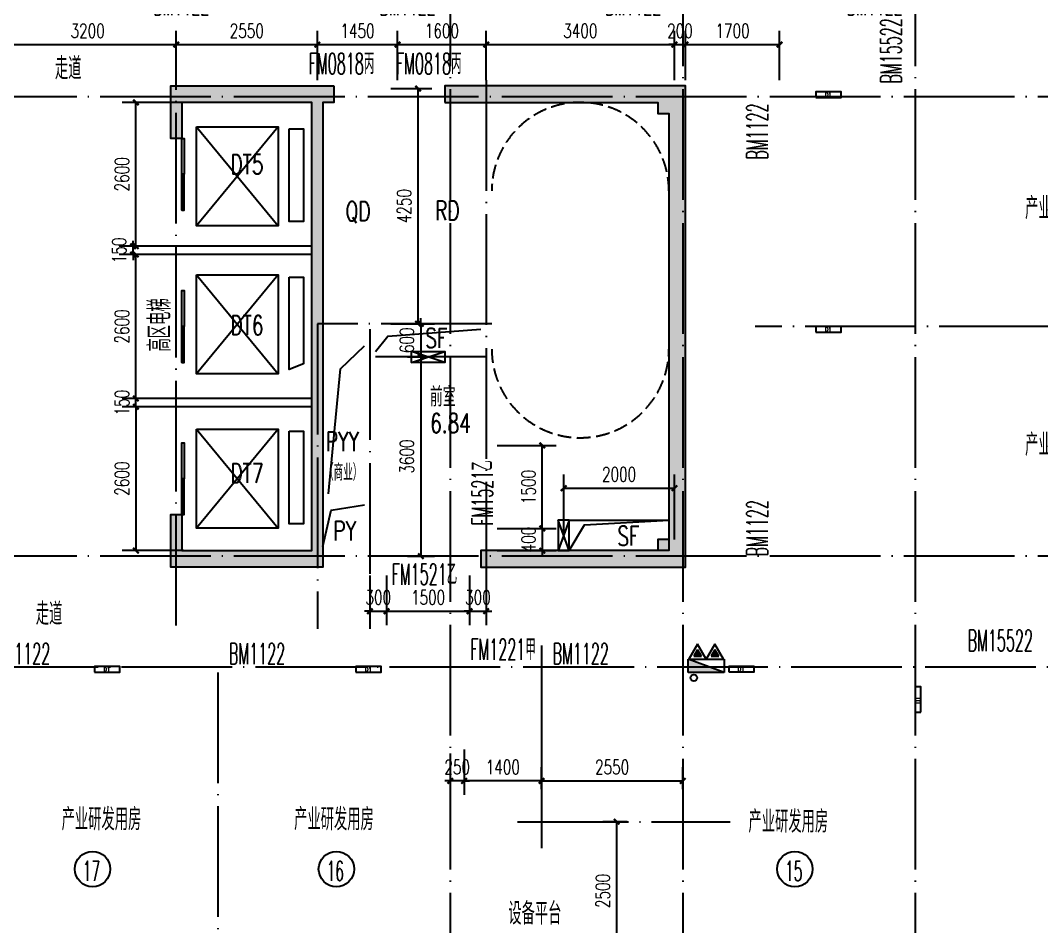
# Model space of a CAD drawing. Extents: x 1980812 to 2578970, y -669191 to 284498.
# Drawn here: x 2020602 to 2039049, y -386031 to -369657 of the extents above; entities that cross this region are included whole.
import ezdxf
from ezdxf.enums import TextEntityAlignment as Align

# ---------------------------------------------------------------- set-up
doc = ezdxf.new("R2010")
doc.units = 0
doc.header["$LTSCALE"] = 1000
doc.header["$MEASUREMENT"] = 0
doc.linetypes.add('DASH', pattern=[0.35, 0.25, -0.1])
doc.linetypes.add('DOTE', pattern=[2.42, 2, -0.2, 0.02, -0.2])
for name, color, linetype in [('0-文字（防火门)', 22, 'Continuous'), ('COLU', 6, 'Continuous'), ('COLU_HATCH', 251, 'Continuous'), ('DIM_SYMB', 3, 'Continuous'), ('dote', 1, 'DOTE'), ('DQ-L', 2, 'Continuous'), ('DQ2', 2, 'Continuous'), ('EQUIP_地漏', 255, 'Continuous'), ('EQUIP_消火栓', 255, 'Continuous'), ('STAIR', 2, 'Continuous'), ('VALVE_喷淋', 255, 'Continuous'), ('VPIPE-消防', 20, 'Continuous'), ('WINDOW', 2, 'Continuous'), ('房号', 231, 'Continuous'), ('房间名称', 7, 'Continuous'), ('看线', 66, 'Continuous'), ('空线', 3, 'Continuous'), ('详细标注', 231, 'Continuous'), ('门窗编号', 56, 'Continuous'), ('门窗编号（回迁图纸）', 56, 'Continuous')]:
    doc.layers.add(name, color=color, linetype=linetype)
doc.styles.add('_TCH_DIM_T3', font='SIMPLEX', dxfattribs={"width": 0.705882, "bigfont": 'GBCBIG'})
doc.styles.add('D8', font='txtw.shx', dxfattribs={"width": 0.7, "bigfont": 'hztxtw.shx'})
doc.styles.add('HZF', font='ROMANS2', dxfattribs={"width": 0.7, "bigfont": 'HZDF2'})
doc.styles.add('HZTXTW', font='txtw.shx', dxfattribs={"width": 0.6, "bigfont": 'hztxtw.shx'})
doc.dimstyles.new('_TCH_ARCH&&100', dxfattribs={"dimtxt": 255, "dimasz": 100, "dimexe": 250, "dimexo": 300, "dimgap": 122.5, "dimtad": 1, "dimdec": 0, "dimzin": 0, "dimdsep": 46, "dimtxsty": '_TCH_DIM_T3', "dimblk": 'ARCHTICK', "dimcen": 0.09, "dimclrt": 7, "dimazin": 2, "dimtfac": 1, "dimtdec": 0, "dimtix": 1, "dimtmove": 2, "dimatfit": 3, "dimfxl": 1, "dimtolj": 1, "dimtzin": 0, "dimarcsym": 0})

# ---------------------------------------------------------------- blocks, each defined once
blk = doc.blocks.new('A$C63E13691')
at = {"layer": 'WINDOW'}
for p, q in [((0, -1950), (0, -650)), ((0, -4700), (0, -3400)), ((0, -7450), (0, -6150))]:
    blk.add_line(p, q, dxfattribs=at)
for points in [[(-41, -1300), (0, -1300), (0, -650), (-41, -650)], [(-41, -1300), (0, -1300), (0, -1950), (-41, -1950)], [(-41, -4050), (0, -4050), (0, -3400), (-41, -3400)], [(-41, -4050), (0, -4050), (0, -4700), (-41, -4700)], [(-41, -6800), (0, -6800), (0, -6150), (-41, -6150)], [(-41, -6800), (0, -6800), (0, -7450), (-41, -7450)]]:
    blk.add_lwpolyline(points, close=True, dxfattribs=at)
blk = doc.blocks.new('_ArchTick')
at = {"color": 0, "linetype": 'ByBlock', "const_width": 0.4}
blk.add_lwpolyline([(-0.5, -0.5), (0.5, 0.5)], dxfattribs=at)
blk = doc.blocks.new('*D1411')
at = {"layer": 'Defpoints', "color": 0, "transparency": 16777216}
for p in [(-625, 6844), (-3825, 5900), (-625, 5900)]:
    blk.add_point(p, dxfattribs=at)
at = {"layer": '详细标注', "color": 0, "lineweight": -2, "transparency": 16777216}
for p, q in [((-3825, 6200), (-3825, 7094)), ((-625, 6200), (-625, 7094)), ((-3825, 6844), (-625, 6844))]:
    blk.add_line(p, q, dxfattribs=at)
at = {"layer": '详细标注', "color": 0, "lineweight": -2, "transparency": 16777216, "xscale": 100, "yscale": 100, "zscale": 100, "rotation": 180}
blk.add_blockref('_ArchTick', (-3825, 6844), dxfattribs=at)
at = {"layer": '详细标注', "color": 0, "lineweight": -2, "transparency": 16777216, "xscale": 100, "yscale": 100, "zscale": 100}
blk.add_blockref('_ArchTick', (-625, 6844), dxfattribs=at)
at = {"layer": '详细标注', "color": 7, "transparency": 16777216, "insert": (-2225, 7094), "char_height": 255, "attachment_point": 5, "style": '_TCH_DIM_T3'}
blk.add_mtext('\\A1;3200', dxfattribs=at)
blk = doc.blocks.new('*D1412')
at = {"layer": 'Defpoints', "color": 0, "transparency": 16777216}
for p in [(1925, 6844), (-625, 5900), (1925, 5900)]:
    blk.add_point(p, dxfattribs=at)
at = {"layer": '详细标注', "color": 0, "lineweight": -2, "transparency": 16777216}
for p, q in [((-625, 6200), (-625, 7094)), ((1925, 6200), (1925, 7094)), ((-625, 6844), (1925, 6844))]:
    blk.add_line(p, q, dxfattribs=at)
at = {"layer": '详细标注', "color": 0, "lineweight": -2, "transparency": 16777216, "xscale": 100, "yscale": 100, "zscale": 100, "rotation": 180}
blk.add_blockref('_ArchTick', (-625, 6844), dxfattribs=at)
at = {"layer": '详细标注', "color": 0, "lineweight": -2, "transparency": 16777216, "xscale": 100, "yscale": 100, "zscale": 100}
blk.add_blockref('_ArchTick', (1925, 6844), dxfattribs=at)
at = {"layer": '详细标注', "color": 7, "transparency": 16777216, "insert": (650, 7094), "char_height": 255, "attachment_point": 5, "style": '_TCH_DIM_T3'}
blk.add_mtext('\\A1;2550', dxfattribs=at)
blk = doc.blocks.new('*D1413')
at = {"layer": 'Defpoints', "color": 0, "transparency": 16777216}
for p in [(3375, 6844), (1925, 5900), (3375, 5900)]:
    blk.add_point(p, dxfattribs=at)
at = {"layer": '详细标注', "color": 0, "lineweight": -2, "transparency": 16777216}
for p, q in [((1925, 6200), (1925, 7094)), ((3375, 6200), (3375, 7094)), ((1925, 6844), (3375, 6844))]:
    blk.add_line(p, q, dxfattribs=at)
at = {"layer": '详细标注', "color": 0, "lineweight": -2, "transparency": 16777216, "xscale": 100, "yscale": 100, "zscale": 100, "rotation": 180}
blk.add_blockref('_ArchTick', (1925, 6844), dxfattribs=at)
at = {"layer": '详细标注', "color": 0, "lineweight": -2, "transparency": 16777216, "xscale": 100, "yscale": 100, "zscale": 100}
blk.add_blockref('_ArchTick', (3375, 6844), dxfattribs=at)
at = {"layer": '详细标注', "color": 7, "transparency": 16777216, "insert": (2650, 7094), "char_height": 255, "attachment_point": 5, "style": '_TCH_DIM_T3'}
blk.add_mtext('\\A1;1450', dxfattribs=at)
blk = doc.blocks.new('*D1414')
at = {"layer": 'Defpoints', "color": 0, "transparency": 16777216}
for p in [(4975, 6844), (3375, 5900), (4975, 5900)]:
    blk.add_point(p, dxfattribs=at)
at = {"layer": '详细标注', "color": 0, "lineweight": -2, "transparency": 16777216}
for p, q in [((3375, 6200), (3375, 7094)), ((4975, 6200), (4975, 7094)), ((3375, 6844), (4975, 6844))]:
    blk.add_line(p, q, dxfattribs=at)
at = {"layer": '详细标注', "color": 0, "lineweight": -2, "transparency": 16777216, "xscale": 100, "yscale": 100, "zscale": 100, "rotation": 180}
blk.add_blockref('_ArchTick', (3375, 6844), dxfattribs=at)
at = {"layer": '详细标注', "color": 0, "lineweight": -2, "transparency": 16777216, "xscale": 100, "yscale": 100, "zscale": 100}
blk.add_blockref('_ArchTick', (4975, 6844), dxfattribs=at)
at = {"layer": '详细标注', "color": 7, "transparency": 16777216, "insert": (4175, 7094), "char_height": 255, "attachment_point": 5, "style": '_TCH_DIM_T3'}
blk.add_mtext('\\A1;1600', dxfattribs=at)
blk = doc.blocks.new('*D1415')
at = {"layer": 'Defpoints', "color": 0, "transparency": 16777216}
for p in [(8375, 6844), (4975, 5900), (8375, 5900)]:
    blk.add_point(p, dxfattribs=at)
at = {"layer": '详细标注', "color": 0, "lineweight": -2, "transparency": 16777216}
for p, q in [((4975, 6200), (4975, 7094)), ((8375, 6200), (8375, 7094)), ((4975, 6844), (8375, 6844))]:
    blk.add_line(p, q, dxfattribs=at)
at = {"layer": '详细标注', "color": 0, "lineweight": -2, "transparency": 16777216, "xscale": 100, "yscale": 100, "zscale": 100, "rotation": 180}
blk.add_blockref('_ArchTick', (4975, 6844), dxfattribs=at)
at = {"layer": '详细标注', "color": 0, "lineweight": -2, "transparency": 16777216, "xscale": 100, "yscale": 100, "zscale": 100}
blk.add_blockref('_ArchTick', (8375, 6844), dxfattribs=at)
at = {"layer": '详细标注', "color": 7, "transparency": 16777216, "insert": (6675, 7094), "char_height": 255, "attachment_point": 5, "style": '_TCH_DIM_T3'}
blk.add_mtext('\\A1;3400', dxfattribs=at)
blk = doc.blocks.new('*D1416')
at = {"layer": 'Defpoints', "color": 0, "transparency": 16777216}
for p in [(8575, 6844), (8375, 5900), (8575, 5900)]:
    blk.add_point(p, dxfattribs=at)
at = {"layer": '详细标注', "color": 0, "lineweight": -2, "transparency": 16777216}
for p, q in [((8375, 6200), (8375, 7094)), ((8575, 6200), (8575, 7094)), ((8375, 6844), (8275, 6844)), ((8375, 6844), (8575, 6844)), ((8575, 6844), (8675, 6844))]:
    blk.add_line(p, q, dxfattribs=at)
at = {"layer": '详细标注', "color": 0, "lineweight": -2, "transparency": 16777216, "xscale": 100, "yscale": 100, "zscale": 100}
blk.add_blockref('_ArchTick', (8375, 6844), dxfattribs=at)
at = {"layer": '详细标注', "color": 0, "lineweight": -2, "transparency": 16777216, "xscale": 100, "yscale": 100, "zscale": 100, "rotation": 180}
blk.add_blockref('_ArchTick', (8575, 6844), dxfattribs=at)
at = {"layer": '详细标注', "color": 7, "transparency": 16777216, "insert": (8475, 7094), "char_height": 255, "attachment_point": 5, "style": '_TCH_DIM_T3'}
blk.add_mtext('\\A1;200', dxfattribs=at)
blk = doc.blocks.new('*D1417')
at = {"layer": 'Defpoints', "color": 0, "transparency": 16777216}
for p in [(10275, 6844), (8575, 5900), (10275, 5900)]:
    blk.add_point(p, dxfattribs=at)
at = {"layer": '详细标注', "color": 0, "lineweight": -2, "transparency": 16777216}
for p, q in [((8575, 6200), (8575, 7094)), ((10275, 6200), (10275, 7094)), ((8575, 6844), (10275, 6844))]:
    blk.add_line(p, q, dxfattribs=at)
at = {"layer": '详细标注', "color": 0, "lineweight": -2, "transparency": 16777216, "xscale": 100, "yscale": 100, "zscale": 100, "rotation": 180}
blk.add_blockref('_ArchTick', (8575, 6844), dxfattribs=at)
at = {"layer": '详细标注', "color": 0, "lineweight": -2, "transparency": 16777216, "xscale": 100, "yscale": 100, "zscale": 100}
blk.add_blockref('_ArchTick', (10275, 6844), dxfattribs=at)
at = {"layer": '详细标注', "color": 7, "transparency": 16777216, "insert": (9425, 7094), "char_height": 255, "attachment_point": 5, "style": '_TCH_DIM_T3'}
blk.add_mtext('\\A1;1700', dxfattribs=at)
blk = doc.blocks.new('*D1421')
at = {"layer": 'Defpoints', "color": 0, "transparency": 16777216}
for p in [(2954, 6050), (3744, 6050), (2954, 1800)]:
    blk.add_point(p, dxfattribs=at)
at = {"layer": '详细标注', "color": 0, "lineweight": -2, "transparency": 16777216}
for p, q in [((3254, 6050), (3994, 6050)), ((3744, 1800), (3744, 6050)), ((3254, 1800), (3994, 1800))]:
    blk.add_line(p, q, dxfattribs=at)
at = {"layer": '详细标注', "color": 0, "lineweight": -2, "transparency": 16777216, "xscale": 100, "yscale": 100, "zscale": 100}
for p, rotation in [((3744, 6050), 90), ((3744, 1800), 270)]:
    blk.add_blockref('_ArchTick', p, dxfattribs=dict(at, rotation=rotation))
at = {"layer": '详细标注', "color": 7, "transparency": 16777216, "insert": (3494, 3925), "char_height": 255, "attachment_point": 5, "rotation": 90, "style": '_TCH_DIM_T3'}
blk.add_mtext('\\A1;4250', dxfattribs=at)
blk = doc.blocks.new('*D1422')
at = {"layer": 'Defpoints', "color": 0, "transparency": 16777216}
for p in [(3254, 1800), (3254, 1200), (3793, 1200)]:
    blk.add_point(p, dxfattribs=at)
at = {"layer": '详细标注', "color": 0, "lineweight": -2, "transparency": 16777216}
for p, q in [((3793, 1800), (3793, 1900)), ((3554, 1800), (4043, 1800)), ((3793, 1800), (3793, 1200)), ((3554, 1200), (4043, 1200)), ((3793, 1200), (3793, 1100))]:
    blk.add_line(p, q, dxfattribs=at)
at = {"layer": '详细标注', "color": 0, "lineweight": -2, "transparency": 16777216, "xscale": 100, "yscale": 100, "zscale": 100}
for p, rotation in [((3793, 1800), 270), ((3793, 1200), 90)]:
    blk.add_blockref('_ArchTick', p, dxfattribs=dict(at, rotation=rotation))
at = {"layer": '详细标注', "color": 7, "transparency": 16777216, "insert": (3543, 1500), "char_height": 255, "attachment_point": 5, "rotation": 90, "style": '_TCH_DIM_T3'}
blk.add_mtext('\\A1;600', dxfattribs=at)
blk = doc.blocks.new('*D1423')
at = {"layer": 'Defpoints', "color": 0, "transparency": 16777216}
for p in [(3254, 1200), (3254, -2400), (3793, -2400)]:
    blk.add_point(p, dxfattribs=at)
at = {"layer": '详细标注', "color": 0, "lineweight": -2, "transparency": 16777216}
for p, q in [((3554, 1200), (4043, 1200)), ((3793, 1200), (3793, -2400)), ((3554, -2400), (4043, -2400))]:
    blk.add_line(p, q, dxfattribs=at)
at = {"layer": '详细标注', "color": 0, "lineweight": -2, "transparency": 16777216, "xscale": 100, "yscale": 100, "zscale": 100}
for p, rotation in [((3793, 1200), 90), ((3793, -2400), 270)]:
    blk.add_blockref('_ArchTick', p, dxfattribs=dict(at, rotation=rotation))
at = {"layer": '详细标注', "color": 7, "transparency": 16777216, "insert": (3543, -600), "char_height": 255, "attachment_point": 5, "rotation": 90, "style": '_TCH_DIM_T3'}
blk.add_mtext('\\A1;3600', dxfattribs=at)
blk = doc.blocks.new('*D1424')
at = {"layer": 'Defpoints', "color": 0, "transparency": 16777216}
for p in [(-191, 300), (-1354, -2300), (-191, -2300)]:
    blk.add_point(p, dxfattribs=at)
at = {"layer": '详细标注', "color": 0, "lineweight": -2, "transparency": 16777216}
for p, q in [((-491, 300), (-1604, 300)), ((-1354, 300), (-1354, -2300)), ((-491, -2300), (-1604, -2300))]:
    blk.add_line(p, q, dxfattribs=at)
at = {"layer": '详细标注', "color": 0, "lineweight": -2, "transparency": 16777216, "xscale": 100, "yscale": 100, "zscale": 100}
for p, rotation in [((-1354, 300), 90), ((-1354, -2300), 270)]:
    blk.add_blockref('_ArchTick', p, dxfattribs=dict(at, rotation=rotation))
at = {"layer": '详细标注', "color": 7, "transparency": 16777216, "insert": (-1604, -1000), "char_height": 255, "attachment_point": 5, "rotation": 90, "style": '_TCH_DIM_T3'}
blk.add_mtext('\\A1;2600', dxfattribs=at)
blk = doc.blocks.new('*D1425')
at = {"layer": 'Defpoints', "color": 0, "transparency": 16777216}
for p in [(-1354, 450), (-191, 450), (-191, 300)]:
    blk.add_point(p, dxfattribs=at)
at = {"layer": '详细标注', "color": 0, "lineweight": -2, "transparency": 16777216}
for p, q in [((-491, 450), (-1604, 450)), ((-1354, 450), (-1354, 550)), ((-1354, 300), (-1354, 450)), ((-491, 300), (-1604, 300)), ((-1354, 300), (-1354, 200))]:
    blk.add_line(p, q, dxfattribs=at)
at = {"layer": '详细标注', "color": 0, "lineweight": -2, "transparency": 16777216, "xscale": 100, "yscale": 100, "zscale": 100}
for p, rotation in [((-1354, 450), 270), ((-1354, 300), 90)]:
    blk.add_blockref('_ArchTick', p, dxfattribs=dict(at, rotation=rotation))
at = {"layer": '详细标注', "color": 7, "transparency": 16777216, "insert": (-1604, 375), "char_height": 255, "attachment_point": 5, "rotation": 90, "style": '_TCH_DIM_T3'}
blk.add_mtext('\\A1;150', dxfattribs=at)
blk = doc.blocks.new('*D1426')
at = {"layer": 'Defpoints', "color": 0, "transparency": 16777216}
for p in [(-1354, 3050), (-191, 3050), (-191, 450)]:
    blk.add_point(p, dxfattribs=at)
at = {"layer": '详细标注', "color": 0, "lineweight": -2, "transparency": 16777216}
for p, q in [((-491, 3050), (-1604, 3050)), ((-1354, 450), (-1354, 3050)), ((-491, 450), (-1604, 450))]:
    blk.add_line(p, q, dxfattribs=at)
at = {"layer": '详细标注', "color": 0, "lineweight": -2, "transparency": 16777216, "xscale": 100, "yscale": 100, "zscale": 100}
for p, rotation in [((-1354, 3050), 90), ((-1354, 450), 270)]:
    blk.add_blockref('_ArchTick', p, dxfattribs=dict(at, rotation=rotation))
at = {"layer": '详细标注', "color": 7, "transparency": 16777216, "insert": (-1604, 1750), "char_height": 255, "attachment_point": 5, "rotation": 90, "style": '_TCH_DIM_T3'}
blk.add_mtext('\\A1;2600', dxfattribs=at)
blk = doc.blocks.new('*D1427')
at = {"layer": 'Defpoints', "color": 0, "transparency": 16777216}
for p in [(-1404, 3200), (-191, 3200), (-191, 3050)]:
    blk.add_point(p, dxfattribs=at)
at = {"layer": '详细标注', "color": 0, "lineweight": -2, "transparency": 16777216}
for p, q in [((-491, 3200), (-1654, 3200)), ((-1404, 3200), (-1404, 3300)), ((-1404, 3050), (-1404, 3200)), ((-491, 3050), (-1654, 3050)), ((-1404, 3050), (-1404, 2950))]:
    blk.add_line(p, q, dxfattribs=at)
at = {"layer": '详细标注', "color": 0, "lineweight": -2, "transparency": 16777216, "xscale": 100, "yscale": 100, "zscale": 100}
for p, rotation in [((-1404, 3200), 270), ((-1404, 3050), 90)]:
    blk.add_blockref('_ArchTick', p, dxfattribs=dict(at, rotation=rotation))
at = {"layer": '详细标注', "color": 7, "transparency": 16777216, "insert": (-1654, 3125), "char_height": 255, "attachment_point": 5, "rotation": 90, "style": '_TCH_DIM_T3'}
blk.add_mtext('\\A1;150', dxfattribs=at)
blk = doc.blocks.new('*D1428')
at = {"layer": 'Defpoints', "color": 0, "transparency": 16777216}
for p in [(-1354, 5800), (-191, 5800), (-191, 3200)]:
    blk.add_point(p, dxfattribs=at)
at = {"layer": '详细标注', "color": 0, "lineweight": -2, "transparency": 16777216}
for p, q in [((-491, 5800), (-1604, 5800)), ((-1354, 3200), (-1354, 5800)), ((-491, 3200), (-1604, 3200))]:
    blk.add_line(p, q, dxfattribs=at)
at = {"layer": '详细标注', "color": 0, "lineweight": -2, "transparency": 16777216, "xscale": 100, "yscale": 100, "zscale": 100}
for p, rotation in [((-1354, 5800), 90), ((-1354, 3200), 270)]:
    blk.add_blockref('_ArchTick', p, dxfattribs=dict(at, rotation=rotation))
at = {"layer": '详细标注', "color": 7, "transparency": 16777216, "insert": (-1604, 4500), "char_height": 255, "attachment_point": 5, "rotation": 90, "style": '_TCH_DIM_T3'}
blk.add_mtext('\\A1;2600', dxfattribs=at)
blk = doc.blocks.new('*D1429')
at = {"layer": 'Defpoints', "color": 0, "transparency": 16777216}
for p in [(4875, -400), (5988, -400), (4875, -1900)]:
    blk.add_point(p, dxfattribs=at)
at = {"layer": '详细标注', "color": 0, "lineweight": -2, "transparency": 16777216}
for p, q in [((5175, -400), (6238, -400)), ((5988, -1900), (5988, -400)), ((5175, -1900), (6238, -1900))]:
    blk.add_line(p, q, dxfattribs=at)
at = {"layer": '详细标注', "color": 0, "lineweight": -2, "transparency": 16777216, "xscale": 100, "yscale": 100, "zscale": 100}
for p, rotation in [((5988, -400), 90), ((5988, -1900), 270)]:
    blk.add_blockref('_ArchTick', p, dxfattribs=dict(at, rotation=rotation))
at = {"layer": '详细标注', "color": 7, "transparency": 16777216, "insert": (5738, -1150), "char_height": 255, "attachment_point": 5, "rotation": 90, "style": '_TCH_DIM_T3'}
blk.add_mtext('\\A1;1500', dxfattribs=at)
blk = doc.blocks.new('*D1430')
at = {"layer": 'Defpoints', "color": 0, "transparency": 16777216}
for p in [(4875, -1900), (4875, -2300), (5988, -2300)]:
    blk.add_point(p, dxfattribs=at)
at = {"layer": '详细标注', "color": 0, "lineweight": -2, "transparency": 16777216}
for p, q in [((5988, -1900), (5988, -1800)), ((5175, -1900), (6238, -1900)), ((5988, -1900), (5988, -2300)), ((5175, -2300), (6238, -2300)), ((5988, -2300), (5988, -2400))]:
    blk.add_line(p, q, dxfattribs=at)
at = {"layer": '详细标注', "color": 0, "lineweight": -2, "transparency": 16777216, "xscale": 100, "yscale": 100, "zscale": 100}
for p, rotation in [((5988, -1900), 270), ((5988, -2300), 90)]:
    blk.add_blockref('_ArchTick', p, dxfattribs=dict(at, rotation=rotation))
at = {"layer": '详细标注', "color": 7, "transparency": 16777216, "insert": (5738, -2100), "char_height": 255, "attachment_point": 5, "rotation": 90, "style": '_TCH_DIM_T3'}
blk.add_mtext('\\A1;400', dxfattribs=at)
blk = doc.blocks.new('*D1431')
at = {"layer": 'Defpoints', "color": 0, "transparency": 16777216}
for p in [(2875, -2450), (3175, -2450), (3175, -3395)]:
    blk.add_point(p, dxfattribs=at)
at = {"layer": '详细标注', "color": 0, "lineweight": -2, "transparency": 16777216}
for p, q in [((2875, -2750), (2875, -3645)), ((3175, -2750), (3175, -3645)), ((2875, -3395), (2775, -3395)), ((2875, -3395), (3175, -3395)), ((3175, -3395), (3275, -3395))]:
    blk.add_line(p, q, dxfattribs=at)
at = {"layer": '详细标注', "color": 0, "lineweight": -2, "transparency": 16777216, "xscale": 100, "yscale": 100, "zscale": 100}
blk.add_blockref('_ArchTick', (2875, -3395), dxfattribs=at)
at = {"layer": '详细标注', "color": 0, "lineweight": -2, "transparency": 16777216, "xscale": 100, "yscale": 100, "zscale": 100, "rotation": 180}
blk.add_blockref('_ArchTick', (3175, -3395), dxfattribs=at)
at = {"layer": '详细标注', "color": 7, "transparency": 16777216, "insert": (3025, -3145), "char_height": 255, "attachment_point": 5, "style": '_TCH_DIM_T3'}
blk.add_mtext('\\A1;300', dxfattribs=at)
blk = doc.blocks.new('*D1432')
at = {"layer": 'Defpoints', "color": 0, "transparency": 16777216}
for p in [(3175, -2450), (4675, -2450), (4675, -3395)]:
    blk.add_point(p, dxfattribs=at)
at = {"layer": '详细标注', "color": 0, "lineweight": -2, "transparency": 16777216}
for p, q in [((3175, -2750), (3175, -3645)), ((4675, -2750), (4675, -3645)), ((3175, -3395), (4675, -3395))]:
    blk.add_line(p, q, dxfattribs=at)
at = {"layer": '详细标注', "color": 0, "lineweight": -2, "transparency": 16777216, "xscale": 100, "yscale": 100, "zscale": 100, "rotation": 180}
blk.add_blockref('_ArchTick', (3175, -3395), dxfattribs=at)
at = {"layer": '详细标注', "color": 0, "lineweight": -2, "transparency": 16777216, "xscale": 100, "yscale": 100, "zscale": 100}
blk.add_blockref('_ArchTick', (4675, -3395), dxfattribs=at)
at = {"layer": '详细标注', "color": 7, "transparency": 16777216, "insert": (3925, -3145), "char_height": 255, "attachment_point": 5, "style": '_TCH_DIM_T3'}
blk.add_mtext('\\A1;1500', dxfattribs=at)
blk = doc.blocks.new('*D1433')
at = {"layer": 'Defpoints', "color": 0, "transparency": 16777216}
for p in [(4675, -2450), (4975, -2450), (4975, -3395)]:
    blk.add_point(p, dxfattribs=at)
at = {"layer": '详细标注', "color": 0, "lineweight": -2, "transparency": 16777216}
for p, q in [((4675, -2750), (4675, -3645)), ((4975, -2750), (4975, -3645)), ((4675, -3395), (4575, -3395)), ((4675, -3395), (4975, -3395)), ((4975, -3395), (5075, -3395))]:
    blk.add_line(p, q, dxfattribs=at)
at = {"layer": '详细标注', "color": 0, "lineweight": -2, "transparency": 16777216, "xscale": 100, "yscale": 100, "zscale": 100}
blk.add_blockref('_ArchTick', (4675, -3395), dxfattribs=at)
at = {"layer": '详细标注', "color": 0, "lineweight": -2, "transparency": 16777216, "xscale": 100, "yscale": 100, "zscale": 100, "rotation": 180}
blk.add_blockref('_ArchTick', (4975, -3395), dxfattribs=at)
at = {"layer": '详细标注', "color": 7, "transparency": 16777216, "insert": (4825, -3145), "char_height": 255, "attachment_point": 5, "style": '_TCH_DIM_T3'}
blk.add_mtext('\\A1;300', dxfattribs=at)
blk = doc.blocks.new('*D1434')
at = {"layer": 'Defpoints', "color": 0, "transparency": 16777216}
for p in [(8375, -1172), (6375, -2400), (8375, -2400)]:
    blk.add_point(p, dxfattribs=at)
at = {"layer": '详细标注', "color": 0, "lineweight": -2, "transparency": 16777216}
for p, q in [((6375, -2100), (6375, -922)), ((8375, -2100), (8375, -922)), ((6375, -1172), (8375, -1172))]:
    blk.add_line(p, q, dxfattribs=at)
at = {"layer": '详细标注', "color": 0, "lineweight": -2, "transparency": 16777216, "xscale": 100, "yscale": 100, "zscale": 100, "rotation": 180}
blk.add_blockref('_ArchTick', (6375, -1172), dxfattribs=at)
at = {"layer": '详细标注', "color": 0, "lineweight": -2, "transparency": 16777216, "xscale": 100, "yscale": 100, "zscale": 100}
blk.add_blockref('_ArchTick', (8375, -1172), dxfattribs=at)
at = {"layer": '详细标注', "color": 7, "transparency": 16777216, "insert": (7375, -922), "char_height": 255, "attachment_point": 5, "style": '_TCH_DIM_T3'}
blk.add_mtext('\\A1;2000', dxfattribs=at)
blk = doc.blocks.new('*D1670')
at = {"layer": 'Defpoints', "color": 0, "transparency": 16777216}
for p in [(34707, -20800), (35198, -20800), (35198, -23300)]:
    blk.add_point(p, dxfattribs=at)
at = {"layer": '详细标注', "color": 0, "lineweight": -2, "transparency": 16777216}
for p, q in [((34898, -20800), (34457, -20800)), ((34707, -23300), (34707, -20800)), ((34898, -23300), (34457, -23300))]:
    blk.add_line(p, q, dxfattribs=at)
at = {"layer": '详细标注', "color": 0, "lineweight": -2, "transparency": 16777216, "xscale": 100, "yscale": 100, "zscale": 100}
for p, rotation in [((34707, -20800), 90), ((34707, -23300), 270)]:
    blk.add_blockref('_ArchTick', p, dxfattribs=dict(at, rotation=rotation))
at = {"layer": '详细标注', "color": 7, "transparency": 16777216, "insert": (34457, -22050), "char_height": 255, "attachment_point": 5, "rotation": 90, "style": '_TCH_DIM_T3'}
blk.add_mtext('\\A1;2500', dxfattribs=at)
blk = doc.blocks.new('*D1684')
at = {"layer": 'Defpoints', "color": 0, "transparency": 16777216}
for p in [(31950, -19195), (33350, -19195), (31950, -20061)]:
    blk.add_point(p, dxfattribs=at)
at = {"layer": '详细标注', "color": 0, "lineweight": -2, "transparency": 16777216}
for p, q in [((31950, -19495), (31950, -20311)), ((33350, -19495), (33350, -20311)), ((33350, -20061), (31950, -20061))]:
    blk.add_line(p, q, dxfattribs=at)
at = {"layer": '详细标注', "color": 0, "lineweight": -2, "transparency": 16777216, "xscale": 100, "yscale": 100, "zscale": 100}
for p, rotation in [((31950, -20061), 180.0000000058983), ((33350, -20061), 5.898241894897182e-09)]:
    blk.add_blockref('_ArchTick', p, dxfattribs=dict(at, rotation=rotation))
at = {"layer": '详细标注', "color": 7, "transparency": 16777216, "insert": (32650, -19811), "char_height": 255, "attachment_point": 5, "rotation": 0, "style": '_TCH_DIM_T3'}
blk.add_mtext('\\A1;1400', dxfattribs=at)
blk = doc.blocks.new('*D1685')
at = {"layer": 'Defpoints', "color": 0, "transparency": 16777216}
for p in [(31700, -19265), (31950, -19265), (31700, -20061)]:
    blk.add_point(p, dxfattribs=at)
at = {"layer": '详细标注', "color": 0, "lineweight": -2, "transparency": 16777216}
for p, q in [((31700, -19565), (31700, -20311)), ((31950, -19565), (31950, -20311)), ((31700, -20061), (31600, -20061)), ((31950, -20061), (31700, -20061)), ((31950, -20061), (32050, -20061))]:
    blk.add_line(p, q, dxfattribs=at)
at = {"layer": '详细标注', "color": 0, "lineweight": -2, "transparency": 16777216, "xscale": 100, "yscale": 100, "zscale": 100}
for p, rotation in [((31700, -20061), 4.909198873057664e-09), ((31950, -20061), 180.0000000049092)]:
    blk.add_blockref('_ArchTick', p, dxfattribs=dict(at, rotation=rotation))
at = {"layer": '详细标注', "color": 7, "transparency": 16777216, "insert": (31825, -19811), "char_height": 255, "attachment_point": 5, "rotation": 0, "style": '_TCH_DIM_T3'}
blk.add_mtext('\\A1;250', dxfattribs=at)
blk = doc.blocks.new('*D1686')
at = {"layer": 'Defpoints', "color": 0, "transparency": 16777216}
for p in [(35900, -20061), (33350, -20511), (35900, -20511)]:
    blk.add_point(p, dxfattribs=at)
at = {"layer": '详细标注', "color": 0, "lineweight": -2, "transparency": 16777216}
for p, q in [((33350, -20211), (33350, -19811)), ((35900, -20211), (35900, -19811)), ((33350, -20061), (35900, -20061))]:
    blk.add_line(p, q, dxfattribs=at)
at = {"layer": '详细标注', "color": 0, "lineweight": -2, "transparency": 16777216, "xscale": 100, "yscale": 100, "zscale": 100, "rotation": 180}
blk.add_blockref('_ArchTick', (33350, -20061), dxfattribs=at)
at = {"layer": '详细标注', "color": 0, "lineweight": -2, "transparency": 16777216, "xscale": 100, "yscale": 100, "zscale": 100}
blk.add_blockref('_ArchTick', (35900, -20061), dxfattribs=at)
at = {"layer": '详细标注', "color": 7, "transparency": 16777216, "insert": (34625, -19811), "char_height": 255, "attachment_point": 5, "style": '_TCH_DIM_T3'}
blk.add_mtext('\\A1;2550', dxfattribs=at)
blk = doc.blocks.new('A$C28812CA5')
at = {"layer": '房间名称', "style": 'HZTXTW', "width": 0.6}
for s, p in [('产业研发用房', (42805, -9712)), ('产业研发用房', (42805, -13987)), ('产业研发用房', (25400, -20754)), ('产业研发用房', (29600, -20754)), ('产业研发用房', (37808, -20796)), ('设备平台', (33229, -22457))]:
    blk.add_text(s, height=400, rotation=0.0006, dxfattribs=at).set_placement(p, align=Align.MIDDLE_CENTER)
blk = doc.blocks.new('huxingbianhao')
at = {"layer": '房号'}
for centre in [(25239, -21655), (29643, -21655), (37926, -21655)]:
    blk.add_circle(centre, 320, dxfattribs=at)
at = {"layer": '房号', "style": 'HZTXTW', "width": 0.506757}
for s, p in [('17', (25064, -21869)), ('16', (29468, -21869)), ('15', (37751, -21869))]:
    blk.add_text(s, height=358.4, dxfattribs=at).set_placement(p)
blk = doc.blocks.new('18~23层墙柱')
at = {"layer": 'COLU_HATCH'}
h = blk.add_hatch(color=256, dxfattribs=at)
h.dxf.hatch_style = 1
h.paths.add_polyline_path([(26650, 15800), (26650, 14850), (26850, 14850), (26850, 15500), (29600, 15500), (29600, 15800)])
h = blk.add_hatch(color=256, dxfattribs=at)
h.dxf.hatch_style = 1
h.paths.add_polyline_path([(31600, 15500), (35450, 15500), (35450, 15300), (35650, 15300), (35650, 7600), (35450, 7600), (35450, 7400), (32250, 7400), (32250, 7100), (35950, 7100), (35950, 15800), (31600, 15800)])
h = blk.add_hatch(color=256, dxfattribs=at)
h.dxf.hatch_style = 1
h.paths.add_polyline_path([(29400, 15500), (29400, 7400), (29200, 7400), (29200, 15500)])
h = blk.add_hatch(color=256, dxfattribs=at)
h.dxf.hatch_style = 1
h.paths.add_polyline_path([(26650, 7100), (26650, 8050), (26850, 8050), (26850, 7400), (29400, 7400), (29400, 7100)])
at = {"layer": 'COLU'}
for points in [[(29600, 15800), (29600, 15500), (29400, 15500), (29400, 7400), (29400, 7400), (29400, 7100), (26650, 7100), (26650, 8050), (26850, 8050), (26850, 7400), (29200, 7400), (29200, 15500), (26850, 15500), (26850, 14850), (26650, 14850), (26650, 15800)], [(31600, 15500), (35450, 15500), (35450, 15300), (35650, 15300), (35650, 7600), (35450, 7600), (35450, 7400), (32250, 7400), (32250, 7100), (35950, 7100), (35950, 15800), (31600, 15800)]]:
    blk.add_lwpolyline(points, close=True, dxfattribs=at)
blk = doc.blocks.new('灭火器')
at = {"layer": 'VALVE_喷淋'}
for points in [[(-87, 50), (-156, 170), (-225, 50)], [(225, 50), (156, 170), (87, 50)]]:
    blk.add_hatch(color=8, dxfattribs=at).paths.add_polyline_path(points)
at = {"layer": 'EQUIP_消火栓'}
for p, q in [((-156, 270), (-312, 0)), ((0, 0), (-156, 270)), ((156, 270), (0, 0)), ((312, 0), (156, 270)), ((-156, 170), (-225, 50)), ((-225, 50), (-87, 50)), ((-87, 50), (-156, 170)), ((0, 0), (312, 0)), ((156, 170), (87, 50)), ((87, 50), (225, 50)), ((225, 50), (156, 170)), ((-312, 0), (0, 0))]:
    blk.add_line(p, q, dxfattribs=at)
blk = doc.blocks.new('$TwtSys$00000434')
for p, q in [((-0.5, 0.5), (-0.5, -0.5)), ((-0.5, -0.5), (0.5, 0.5)), ((0.5, 0.5), (-0.5, 0.5)), ((0.5, -0.5), (0.5, 0.5)), ((-0.5, -0.5), (0.5, -0.5))]:
    blk.add_line(p, q)
blk.add_solid([(0.5, -0.5), (0.5, 0.5), (-0.5, -0.5)])
blk = doc.blocks.new('A$C67B7779D')
at = {"layer": 'VPIPE-消防', "linetype": 'Continuous'}
blk.add_circle((36100, -18200), 60, dxfattribs=at)
at = {"layer": 'EQUIP_消火栓'}
blk.add_blockref('灭火器', (36325, -17860), dxfattribs=at)
at = {"layer": 'EQUIP_消火栓', "xscale": -650.0000000000002, "yscale": 240, "zscale": 650.0000000000002, "rotation": 1.571400130018219e-06}
blk.add_blockref('$TwtSys$00000434', (36325, -17980), dxfattribs=at)
blk = doc.blocks.new('DQ-EL-D1')
at = {"layer": 'DQ2'}
blk.add_lwpolyline([(-230, -50), (230, -50), (230, 50), (-230, 50)], close=True, dxfattribs=at)
at = {"layer": 'DQ2', "style": 'D8', "width": 0.7}
blk.add_text('D1', height=80, dxfattribs=at).set_placement((-8, 0), align=Align.MIDDLE)
blk = doc.blocks.new('A$C707C0A12')
at = {"layer": 'DQ-L', "rotation": 90}
for p in [(6450, -4887), (40150, -4856), (6450, -18621), (40150, -18592)]:
    blk.add_blockref('DQ-EL-D1', p, dxfattribs=at)
at = {"layer": 'DQ-L'}
for p in [(11383, -5650), (17168, -5650), (21554, -5650), (25764, -5650), (29887, -5650), (34022, -5650), (38266, -5650), (7783, -7552), (38534, -7662), (38534, -11900), (6730, -16050), (8873, -18050), (13042, -18044), (17231, -18044), (21483, -18050), (25502, -18044), (30225, -18044), (36960, -18042)]:
    blk.add_blockref('DQ-EL-D1', p, dxfattribs=at)
blk = doc.blocks.new('sthnsth')
at = {"layer": '门窗编号（回迁图纸）', "style": 'HZTXTW', "width": 0.5}
blk.add_text('BM1122', height=380, dxfattribs=at).set_placement((2008429, 252506))
blk = doc.blocks.new('sshsgrs')
at = {"layer": '门窗编号（回迁图纸）', "style": 'HZTXTW', "width": 0.5}
blk.add_text('BM15522', height=380, dxfattribs=at).set_placement((2000831, 252506))
blk = doc.blocks.new('trhsht')
at = {"layer": '门窗编号'}
for name, p in [('sshsgrs', (-5, -622166)), ('sthnsth', (217, -622069)), ('sthnsth', (6043, -622069)), ('sthnsth', (10134, -622069)), ('sthnsth', (14573, -622069)), ('sthnsth', (18660, -622069)), ('sthnsth', (22734, -622069)), ('sthnsth', (27098, -622069)), ('sthnsth', (-2574, -623286)), ('sthnsth', (-2574, -632534)), ('sshsgrs', (36881, -633558)), ('sthnsth', (-2387, -633797)), ('sthnsth', (-948, -633797)), ('sthnsth', (3390, -633797)), ('sthnsth', (7547, -633797)), ('sthnsth', (11695, -633797)), ('sthnsth', (15939, -633797)), ('sthnsth', (21786, -633797))]:
    blk.add_blockref(name, p, dxfattribs=at)
at = {"layer": '门窗编号', "rotation": 90}
for name, p in [('sshsgrs', (2289023, -2371630)), ('sthnsth', (2286607, -2380604)), ('sthnsth', (2286607, -2387772)), ('sshsgrs', (2256308, -2381674))]:
    blk.add_blockref(name, p, dxfattribs=at)
blk = doc.blocks.new('核心筒高区卫生间')
at = {"layer": 'DIM_SYMB'}
for p, q in [((6475, -2300), (6275, -1750)), ((6475, -1750), (6275, -2300))]:
    blk.add_line(p, q, dxfattribs=at)
for points in [[(6475, -2300), (6475, -1750), (6275, -1750), (6275, -2300)], [(6475, -1750), (8275, -1750), (8275, -2300), (6475, -2300)]]:
    blk.add_lwpolyline(points, close=True, dxfattribs=at)
at = {"layer": 'dote'}
for p, q in [((-625, -3651.6), (-625, 6515.4)), ((4975, 6200), (4975, -2985.7)), ((1925, 1800), (1925, -3715.1)), ((5075, 1800), (1925, 1800)), ((2875, 1700), (2875, -3715.1)), ((4975, 1200), (2875, 1200))]:
    blk.add_line(p, q, dxfattribs=at)
at = {"layer": 'STAIR', "linetype": 'DASH'}
for centre, start, end in [((6675, 4200), 0, 180), ((6675, 1340), 180, 360)]:
    blk.add_arc(centre, 1600, start, end, dxfattribs=at)
at = {"layer": 'WINDOW', "color": 1}
for p, q in [((1218.9, 5355.7), (-256.4, 3567.3)), ((-256.4, 5355.7), (1218.9, 3567.3)), ((1218.9, 2681), (-256.4, 892.6)), ((-256.4, 2681), (1218.9, 892.6)), ((1218.9, -105.1), (-256.4, -1893.4)), ((-256.4, -105.1), (1218.9, -1893.4))]:
    blk.add_line(p, q, dxfattribs=at)
for points in [[(-256.4, 5355.7), (1218.9, 5355.7), (1218.9, 3567.3), (-256.4, 3567.3)], [(1414.9, 5319), (1672.6, 5319), (1672.6, 3646.9), (1414.9, 3646.9)], [(-256.4, 2681), (1218.9, 2681), (1218.9, 892.6), (-256.4, 892.6)], [(1414.9, 2644.2), (1672.6, 2644.2), (1672.6, 1072.2), (1414.9, 972.2)], [(-256.4, -105.1), (1218.9, -105.1), (1218.9, -1893.4), (-256.4, -1893.4)], [(1414.9, -141.8), (1672.6, -141.8), (1672.6, -1813.8), (1414.9, -1813.8)]]:
    blk.add_lwpolyline(points, close=True, dxfattribs=at)
at = {"layer": '看线'}
for p, q in [((1825, 3200), (-525, 3200)), ((1825, 3050), (-525, 3050)), ((1825, 450), (-525, 450)), ((1825, 300), (-525, 300))]:
    blk.add_line(p, q, dxfattribs=at)
at = {"layer": '空线'}
for p, q in [((3625, 1100), (4225, 1300)), ((4225, 1100), (3625, 1300))]:
    blk.add_line(p, q, dxfattribs=at)
for points in [[(2975, 1300), (3195.9, 1576.9), (4875, 1700)], [(2125, -1275), (2344.6, 986.2), (2775, 1400)], [(2025, -2225), (2176.4, -1571.4), (2775, -1475)], [(6475, -2300), (6749, -1834.4), (8275, -1750)]]:
    blk.add_lwpolyline(points, dxfattribs=at)
blk.add_lwpolyline([(3625, 1300), (4225, 1300), (4225, 1100), (3625, 1100)], close=True, dxfattribs=at)
at = {"layer": '0-文字（防火门)', "style": 'HZTXTW', "width": 0.5}
for s, p in [('FM0818丙', (1770.7, 6310.2, 200)), ('FM0818丙', (3346.2, 6310.2, 200)), ('FM1521乙', (3268.7, -2917))]:
    blk.add_text(s, height=380, dxfattribs=at).set_placement(p)
blk.add_text('FM1521乙', height=380, rotation=90, dxfattribs=at).set_placement((5097.4, -1849.5))
at = {"layer": '房间名称'}
for s, height, style, width, p in [('DT5', 350, 'HZF', 0.7, (652.1, 4680.1)), ('QD', 350, 'HZF', 0.7, (2659.8, 3831.7)), ('RD', 350, 'HZF', 0.7, (4272.3, 3846.2)), ('DT6', 350, 'HZF', 0.7, (652.1, 1771.5)), ('SF', 350, 'HZF', 0.7, (4074.6, 1541.4)), ('前室', 350, 'HZF', 0.7, (4190, 478.9)), ('6.84', 350, 'HZF', 0.7, (4330.6, 3.5)), ('PYY', 350, 'HZF', 0.7, (2376, -326.7)), ('DT7', 350, 'HZF', 0.7, (652.1, -898.5)), ('（商业）', 300, 'HZTXTW', 0.5, (2392.5, -885.4)), ('PY', 350, 'HZF', 0.7, (2417.3, -1942.3)), ('SF', 350, 'HZF', 0.7, (7543.7, -2035))]:
    blk.add_text(s, height=height, dxfattribs=dict(at, style=style, width=width)).set_placement(p, align=Align.MIDDLE_CENTER)
at = {"layer": '详细标注'}
for p1, p2, distance, picture, middle in [((-3825, 5900), (-625, 5900), 943.6, '*D1411', (-2225, 7093.6)), ((-625, 5900), (1925, 5900), 943.6, '*D1412', (650, 7093.6)), ((1925, 5900), (3375, 5900), 943.6, '*D1413', (2650, 7093.6)), ((3375, 5900), (4975, 5900), 943.6, '*D1414', (4175, 7093.6)), ((4975, 5900), (8375, 5900), 943.6, '*D1415', (6675, 7093.6)), ((8375, 5900), (8575, 5900), 943.6, '*D1416', (8475, 7093.6)), ((8575, 5900), (10275, 5900), 943.6, '*D1417', (9425, 7093.6)), ((2954.5, 1800), (2954.5, 6050), -789.5, '*D1421', (3494, 3925)), ((-191.2, 3200), (-191.2, 5800), 1162.5, '*D1428', (-1603.7, 4500)), ((-191.2, 3050), (-191.2, 3200), 1212.5, '*D1427', (-1653.7, 3125)), ((-191.2, 450), (-191.2, 3050), 1162.5, '*D1426', (-1603.7, 1750)), ((3254.5, 1800), (3254.5, 1200), 538.7, '*D1422', (3543.2, 1500)), ((3254.5, 1200), (3254.5, -2400), 538.7, '*D1423', (3543.2, -600)), ((-191.2, 300), (-191.2, 450), 1162.5, '*D1425', (-1603.7, 375)), ((-191.2, 300), (-191.2, -2300), -1162.5, '*D1424', (-1603.7, -1000)), ((4875, -1900), (4875, -400), -1112.7, '*D1429', (5737.7, -1150)), ((6375, -2400), (8375, -2400), 1227.9, '*D1434', (7375, -922.1)), ((4875, -1900), (4875, -2300), 1112.7, '*D1430', (5737.7, -2100)), ((2875, -2450), (3175, -2450), -945.1, '*D1431', (3025, -3145.1)), ((3175, -2450), (4675, -2450), -945.1, '*D1432', (3925, -3145.1)), ((4675, -2450), (4975, -2450), -945.1, '*D1433', (4825, -3145.1))]:
    dim = blk.add_aligned_dim(p1=p1, p2=p2, distance=distance, dimstyle='_TCH_ARCH&&100', dxfattribs=at)
    dim.commit()
    dim.dimension.update_dxf_attribs({"geometry": picture, "text_midpoint": middle})
blk = doc.blocks.new('A$C46407C4F')
at = {"layer": 'dote'}
for p, q in [((33350, -17614.4), (33350, -21276.9)), ((6400, -18000), (53728.2, -18000)), ((32918.2, -20800), (36755.7, -20800))]:
    blk.add_line(p, q, dxfattribs=at)
at = {"layer": '0-文字（防火门)', "style": 'HZTXTW', "width": 0.5}
blk.add_text('FM1221甲', height=380, dxfattribs=at).set_placement((32064, -17876.5))
at = {"layer": '详细标注'}
for p1, p2, distance, picture, middle in [((31950, -19265.4), (31700, -19265.4), 796, '*D1685', (31825, -19811.4)), ((33350, -19195.4), (31950, -19195.4), 866, '*D1684', (32650, -19811.4)), ((33350, -20511.4), (35900, -20511.4), 450, '*D1686', (34625, -19811.4))]:
    dim = blk.add_aligned_dim(p1=p1, p2=p2, distance=distance, dimstyle='_TCH_ARCH&&100', override={"dimfxl": 150}, dxfattribs=at)
    dim.commit()
    dim.dimension.update_dxf_attribs({"geometry": picture, "text_midpoint": middle})
dim = blk.add_aligned_dim(p1=(35197.7, -23300), p2=(35197.7, -20800), distance=491, dimstyle='_TCH_ARCH&&100', dxfattribs=at)
dim.commit()
dim.dimension.update_dxf_attribs({"geometry": '*D1670', "text_midpoint": (34456.7, -22050)})

msp = doc.modelspace()

# ---------------------------------------------------------------- linework, layer by layer
at = {"layer": 'dote'}
for p, q in [((2028366.5, -353960.5), (2028366.5, -396061.3)), ((2032566.5, -353960.5), (2032566.5, -395062.7)), ((2036766.5, -353960.5), (2036766.5, -396061.3)), ((2053079.9, -371037.6), (1988213, -371037.6)), ((2051298, -375187.6), (2033875.2, -375187.6)), ((2053079.9, -379337.6), (1988213, -379337.6)), ((2024166.5, -381437.6), (2024166.5, -394663.2))]:
    msp.add_line(p, q, dxfattribs=at)

# ---------------------------------------------------------------- block references
at = {"layer": 'COLU'}
for name, p in [('18~23层墙柱', (1996666.5, -386637.6)), ('核心筒高区卫生间', (2024041.5, -376937.6))]:
    msp.add_blockref(name, p, dxfattribs=at)
at = {"layer": 'COLU', "xscale": -1}
msp.add_blockref('A$C63E13691', (2023516.5, -371137.6), dxfattribs=at)
at = {"layer": 'DQ-L'}
msp.add_blockref('A$C707C0A12', (1996666.5, -363337.6), dxfattribs=at)
at = {"layer": 'EQUIP_地漏'}
msp.add_blockref('A$C67B7779D', (1996666.5, -363337.6), dxfattribs=at)
at = {"layer": '房号'}
for name in ['A$C28812CA5', 'huxingbianhao']:
    msp.add_blockref(name, (1996666.5, -363337.6), dxfattribs=at)
at = {"layer": '空线'}
msp.add_blockref('A$C46407C4F', (1996666.5, -363337.6), dxfattribs=at)
at = {"layer": '门窗编号（回迁图纸）'}
msp.add_blockref('trhsht', (0, 0), dxfattribs=at)

# ---------------------------------------------------------------- texts
at = {"layer": '房间名称', "style": 'HZTXTW', "width": 0.6}
for s, rotation, p in [('走道', 0.00057, (2021465.7, -370523.1)), ('高区电梯', 90.00057, (2023116.5, -375158.5)), ('走道', 0.00057, (2021119.7, -380380.1))]:
    msp.add_text(s, height=400, rotation=rotation, dxfattribs=at).set_placement(p, align=Align.MIDDLE_CENTER)

doc.saveas('drawing.dxf')
